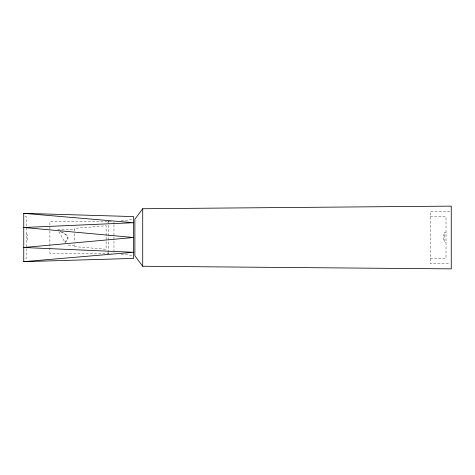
<?xml version="1.0" encoding="UTF-8"?>
<svg xmlns="http://www.w3.org/2000/svg" width="475" height="475" viewBox="0 0 475 475"><rect width="100%" height="100%" fill="white"/><g stroke="black" fill="none" stroke-linecap="round" stroke-linejoin="round"><path stroke-width="0.36" stroke-dasharray="2.38 1.78" d="M107.748 222.466L108.401 221.16M64.802 242.054L67.242 239.525L67.45 237.5C66.292 234.24 62.872 232.607 59.797 231.586M64.962 242.333L66.411 241.419L67.848 239.525L68.056 237.5L67.022 235.475L64.82 233.581L62.243 232.287M121.167 220.911L132.709 219.468M449.807 211.399L430.332 211.399L430.332 263.601L449.807 263.601M25.056 216.582L26.363 216.582L26.363 258.418L25.056 258.418M430.332 216.671L446.019 216.671L446.019 258.329L430.332 258.329M111.352 221.813L49.899 221.813L49.899 253.187L111.352 253.187M57.701 229.668L74.735 229.668M446.019 232.269L444.713 232.269L444.713 242.731L446.019 242.731M26.363 234.888L27.675 234.888L27.675 240.112L26.363 240.112M444.713 234.888L443.407 234.888L443.407 240.112L444.713 240.112M74.735 245.332L66.53 245.064M121.167 254.089L132.709 255.532M60.343 231.574L61.602 231.96M58.823 231.622L65.366 243.04M107.748 252.534L108.401 253.84M113.958 221.813L113.958 223.915M113.958 224.538L113.958 251.085M113.958 252.652L113.958 253.187M108.728 221.083L108.728 253.353M74.735 231.028L74.735 228.35L106.115 225.732L106.115 249.268L74.735 246.65L74.735 243.972M74.735 233.581L74.735 241.419"/><path stroke-width="0.71" d="M142.72 208.739L134.876 219.195L134.876 255.805L142.72 266.261L451.25 268.874L451.25 206.126L142.72 208.739L142.72 266.261M23.75 261.654L133.564 252.29L23.75 247.505L133.564 237.5L23.75 227.495L133.564 222.71L23.75 213.346L23.75 261.654L133.564 258.418L133.564 216.582L23.75 213.346"/></g></svg>
